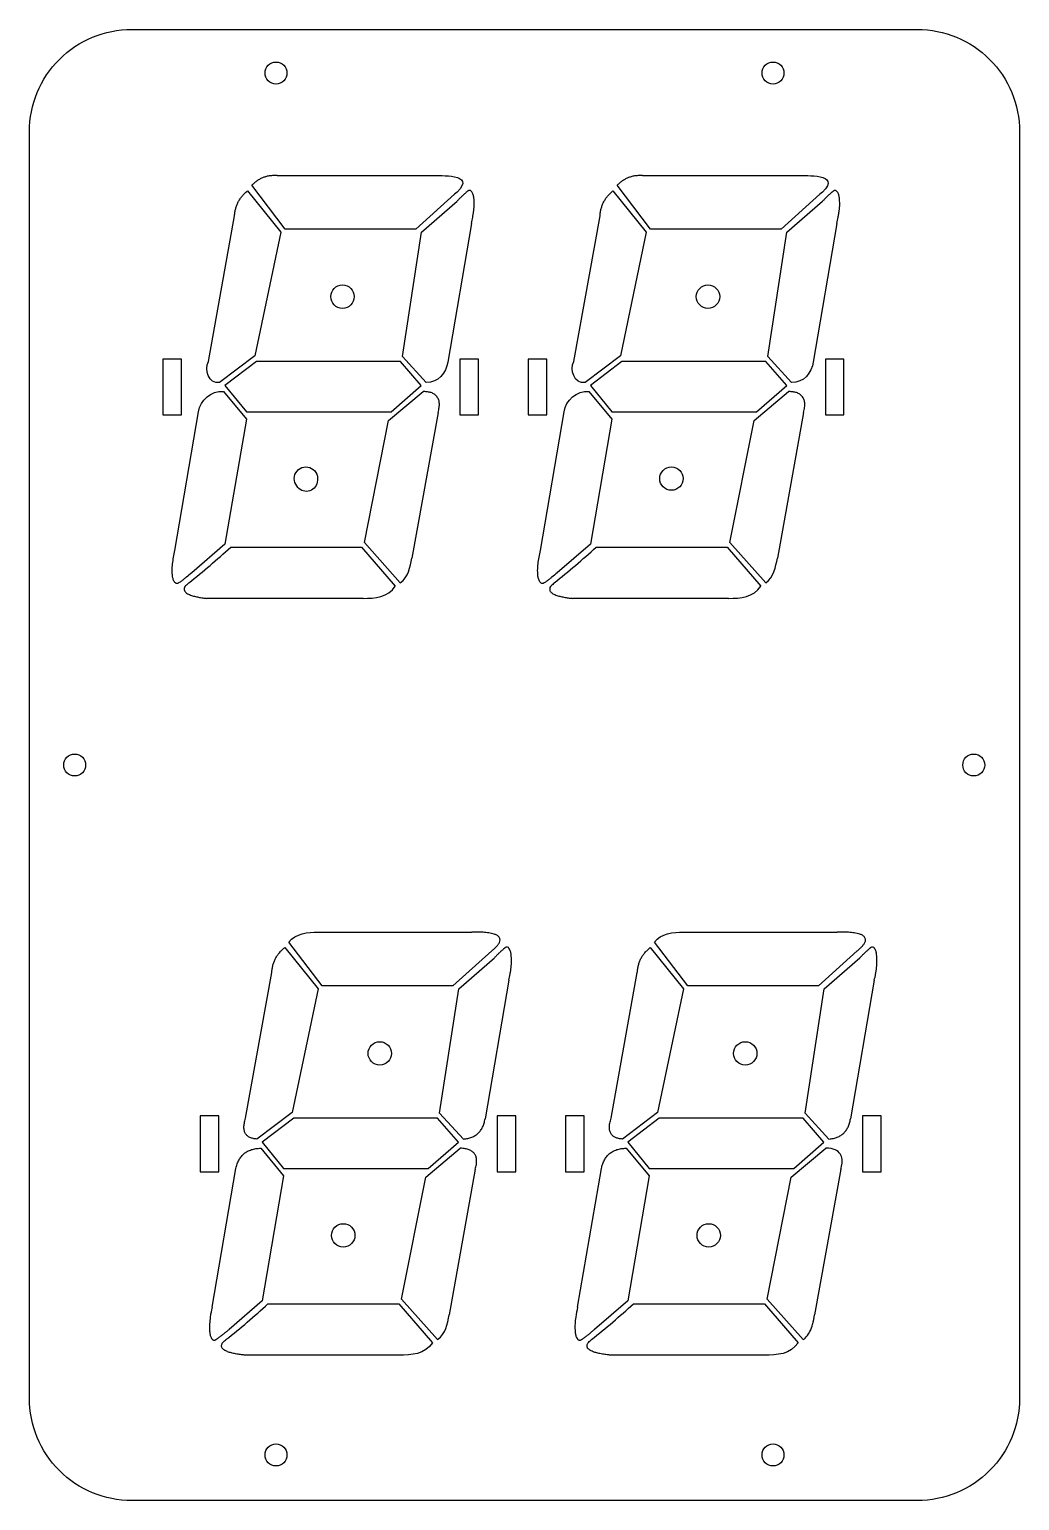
# Model space of a CAD drawing. Header units: millimetres. Extents: x -2956 to -2821, y -1545 to -1344.
import ezdxf

# ---------------------------------------------------------------- set-up
doc = ezdxf.new("R2010")
doc.units = ezdxf.units.MM
doc.layers.get('0').update_dxf_attribs({"linetype": 'CONTINUOUS'})

msp = doc.modelspace()

# ---------------------------------------------------------------- linework, layer by layer
for p, q in [((-2922.3, -1364.03), (-2900.78, -1364.03)), ((-2872.3, -1364.03), (-2850.78, -1364.03)), ((-2926.37, -1366.12), (-2921.81, -1371.76)), ((-2921.22, -1371.34), (-2925.78, -1365.35)), ((-2876.37, -1366.12), (-2871.81, -1371.76)), ((-2871.22, -1371.34), (-2875.78, -1365.35)), ((-2898.04, -1366.57), (-2903.35, -1371.34)), ((-2902.56, -1371.76), (-2897.68, -1367.52)), ((-2897.68, -1366.27), (-2898.04, -1366.57)), ((-2848.04, -1366.57), (-2853.35, -1371.34)), ((-2852.56, -1371.76), (-2847.68, -1367.52)), ((-2847.68, -1366.27), (-2848.04, -1366.57)), ((-2931.71, -1389.45), (-2928.13, -1369.53)), ((-2881.71, -1389.45), (-2878.13, -1369.53)), ((-2921.81, -1371.76), (-2925.34, -1388.68)), ((-2903.35, -1371.34), (-2921.22, -1371.34)), ((-2905.17, -1388.76), (-2902.56, -1371.76)), ((-2895.71, -1370.56), (-2898.96, -1389.52)), ((-2871.81, -1371.76), (-2875.34, -1388.68)), ((-2853.35, -1371.34), (-2871.22, -1371.34)), ((-2855.17, -1388.76), (-2852.56, -1371.76)), ((-2845.71, -1370.56), (-2848.96, -1389.52)), ((-2925.34, -1388.68), (-2930.17, -1392.3)), ((-2901.91, -1392.31), (-2905.17, -1388.76)), ((-2875.34, -1388.68), (-2880.17, -1392.3)), ((-2851.91, -1392.31), (-2855.17, -1388.76)), ((-2929.64, -1393.56), (-2926.51, -1397.34)), ((-2907.06, -1397.52), (-2902.34, -1393.56)), ((-2879.64, -1393.56), (-2876.51, -1397.34)), ((-2857.06, -1397.52), (-2852.34, -1393.56)), ((-2936.29, -1415.31), (-2933.04, -1396.34)), ((-2886.29, -1415.31), (-2883.04, -1396.34)), ((-2926.51, -1397.34), (-2929.44, -1414.45)), ((-2910.37, -1414.19), (-2907.06, -1397.52)), ((-2900.29, -1396.41), (-2903.87, -1416.33)), ((-2876.51, -1397.34), (-2879.44, -1414.45)), ((-2860.37, -1414.19), (-2857.06, -1397.52)), ((-2850.29, -1396.41), (-2853.87, -1416.33)), ((-2929.44, -1414.45), (-2933.98, -1418.35)), ((-2905.45, -1419.73), (-2910.37, -1414.19)), ((-2879.44, -1414.45), (-2883.98, -1418.35)), ((-2855.45, -1419.73), (-2860.37, -1414.19)), ((-2928.66, -1414.84), (-2910.74, -1414.84)), ((-2910.74, -1414.84), (-2906.14, -1420.17)), ((-2878.66, -1414.84), (-2860.74, -1414.84)), ((-2860.74, -1414.84), (-2856.14, -1420.17)), ((-2910.53, -1421.85), (-2931.91, -1421.85)), ((-2860.53, -1421.85), (-2881.91, -1421.85)), ((-2916.71, -1467.52), (-2895.68, -1467.52)), ((-2866.71, -1467.52), (-2845.68, -1467.52)), ((-2921.27, -1469.61), (-2916.71, -1475.25)), ((-2916.12, -1474.84), (-2920.68, -1468.85)), ((-2892.95, -1470.07), (-2898.26, -1474.84)), ((-2871.27, -1469.61), (-2866.71, -1475.25)), ((-2866.12, -1474.84), (-2870.68, -1468.85)), ((-2842.95, -1470.07), (-2848.26, -1474.84)), ((-2897.46, -1475.25), (-2892.58, -1471.01)), ((-2847.46, -1475.25), (-2842.58, -1471.01)), ((-2926.61, -1492.94), (-2923.03, -1473.03)), ((-2898.26, -1474.84), (-2916.12, -1474.84)), ((-2890.61, -1474.05), (-2893.86, -1493.02)), ((-2876.61, -1492.94), (-2873.03, -1473.03)), ((-2848.26, -1474.84), (-2866.12, -1474.84)), ((-2840.61, -1474.05), (-2843.86, -1493.02)), ((-2916.71, -1475.25), (-2920.25, -1492.18)), ((-2900.07, -1492.25), (-2897.46, -1475.25)), ((-2866.71, -1475.25), (-2870.25, -1492.18)), ((-2850.07, -1492.25), (-2847.46, -1475.25)), ((-2920.25, -1492.18), (-2925.07, -1495.8)), ((-2896.81, -1495.8), (-2900.07, -1492.25)), ((-2870.25, -1492.18), (-2875.07, -1495.8)), ((-2846.81, -1495.8), (-2850.07, -1492.25)), ((-2924.54, -1497.05), (-2921.41, -1500.83)), ((-2901.96, -1501.01), (-2897.24, -1497.05)), ((-2874.54, -1497.05), (-2871.41, -1500.83)), ((-2851.96, -1501.01), (-2847.24, -1497.05)), ((-2931.19, -1518.8), (-2927.94, -1499.83)), ((-2921.41, -1500.83), (-2924.34, -1517.94)), ((-2905.27, -1517.68), (-2901.96, -1501.01)), ((-2895.19, -1499.91), (-2898.77, -1519.82)), ((-2881.19, -1518.8), (-2877.94, -1499.83)), ((-2871.41, -1500.83), (-2874.34, -1517.94)), ((-2855.27, -1517.68), (-2851.96, -1501.01)), ((-2845.19, -1499.91), (-2848.77, -1519.82)), ((-2924.34, -1517.94), (-2928.88, -1521.84)), ((-2923.56, -1518.33), (-2905.64, -1518.33)), ((-2905.64, -1518.33), (-2901.04, -1523.66)), ((-2900.35, -1523.22), (-2905.27, -1517.68)), ((-2874.34, -1517.94), (-2878.88, -1521.84)), ((-2873.56, -1518.33), (-2855.64, -1518.33)), ((-2855.64, -1518.33), (-2851.04, -1523.66)), ((-2850.35, -1523.22), (-2855.27, -1517.68)), ((-2905.64, -1525.34), (-2926.81, -1525.34)), ((-2855.64, -1525.34), (-2876.81, -1525.34))]:
    msp.add_line(p, q)
for points in [[(-2820.73, -1531.24, -0.414214), (-2834.73, -1545.24), (-2942.19, -1545.24, -0.414214), (-2956.19, -1531.24), (-2956.19, -1358.03, -0.414214), (-2942.19, -1344.03), (-2834.73, -1344.03, -0.414214), (-2820.73, -1358.03)], [(-2919.61, -1406.47, -1.663318), (-2916.83, -1405.95, -0.705442)]]:
    msp.add_lwpolyline(points, format="xyb", close=True)
for points in [[(-2935.4, -1389.14), (-2937.94, -1389.14), (-2937.94, -1396.76), (-2935.4, -1396.76)], [(-2906.72, -1396.34), (-2902.59, -1392.72), (-2905.44, -1389.45), (-2925.13, -1389.45), (-2929.44, -1392.72), (-2926.51, -1396.34)], [(-2894.76, -1389.14), (-2897.3, -1389.14), (-2897.3, -1396.76), (-2894.76, -1396.76)], [(-2887.94, -1389.14), (-2887.94, -1396.76), (-2885.4, -1396.76), (-2885.4, -1389.14)], [(-2856.72, -1396.34), (-2852.59, -1392.72), (-2855.44, -1389.45), (-2875.13, -1389.45), (-2879.44, -1392.72), (-2876.51, -1396.34)], [(-2844.76, -1396.76), (-2844.76, -1389.14), (-2847.3, -1389.14), (-2847.3, -1396.76)], [(-2932.84, -1492.64), (-2932.84, -1500.26), (-2930.3, -1500.26), (-2930.3, -1492.64)], [(-2897.49, -1496.21), (-2900.35, -1492.94), (-2920.03, -1492.94), (-2924.34, -1496.21), (-2921.41, -1499.83), (-2901.62, -1499.83)], [(-2889.66, -1500.26), (-2889.66, -1492.64), (-2892.2, -1492.64), (-2892.2, -1500.26)], [(-2882.84, -1492.64), (-2882.84, -1500.26), (-2880.3, -1500.26), (-2880.3, -1492.64)], [(-2871.41, -1499.83), (-2851.62, -1499.83), (-2847.49, -1496.21), (-2850.35, -1492.94), (-2870.03, -1492.94), (-2874.34, -1496.21)], [(-2839.66, -1500.26), (-2839.66, -1492.64), (-2842.2, -1492.64), (-2842.2, -1500.26)]]:
    msp.add_lwpolyline(points, close=True)
for centre, radius in [((-2922.46, -1350), 1.5), ((-2854.46, -1350), 1.5), ((-2913.36, -1380.58), 1.6), ((-2863.36, -1380.58), 1.6), ((-2868.36, -1405.47), 1.6), ((-2950, -1444.64), 1.5), ((-2827, -1444.64), 1.5), ((-2908.26, -1484.08), 1.6), ((-2858.26, -1484.08), 1.6), ((-2913.26, -1508.97), 1.6), ((-2863.26, -1508.97), 1.6), ((-2922.46, -1539), 1.5), ((-2854.46, -1539), 1.5)]:
    msp.add_circle(centre, radius)
msp.add_ellipse((-2857.86, -1505.06), major_axis=(-7.02, 18.49), ratio=0.32339, start_param=3.552517, end_param=3.675203)
for points, degree in [([(-2922.3, -1364.03), (-2924.36, -1363.89), (-2925.78, -1365.35)], 2), ([(-2900.78, -1364.03), (-2900.28, -1364.03), (-2894.96, -1363.71), (-2897.68, -1366.27)], 3), ([(-2872.3, -1364.03), (-2874.36, -1363.89), (-2875.78, -1365.35)], 2), ([(-2850.78, -1364.03), (-2850.28, -1364.03), (-2844.96, -1363.71), (-2847.68, -1366.27)], 3), ([(-2928.13, -1369.53), (-2928, -1367.44), (-2926.37, -1366.12)], 2), ([(-2878.13, -1369.53), (-2878, -1367.44), (-2876.37, -1366.12)], 2), ([(-2930.17, -1392.3), (-2931.67, -1392.58), (-2932.32, -1390.52), (-2931.71, -1389.45)], 3), ([(-2898.96, -1389.52), (-2899.14, -1390.97), (-2900.28, -1392.39), (-2901.91, -1392.31)], 3), ([(-2880.17, -1392.3), (-2881.67, -1392.58), (-2882.32, -1390.52), (-2881.71, -1389.45)], 3), ([(-2848.96, -1389.52), (-2849.14, -1390.97), (-2850.28, -1392.39), (-2851.91, -1392.31)], 3), ([(-2933.04, -1396.34), (-2932.85, -1394.76), (-2931.31, -1393.4), (-2929.64, -1393.56)], 3), ([(-2883.04, -1396.34), (-2882.85, -1394.76), (-2881.31, -1393.4), (-2879.64, -1393.56)], 3), ([(-2934.4, -1419.73), (-2933.4, -1418.97), (-2931.47, -1417.35), (-2929.59, -1415.69), (-2928.66, -1414.84)], 3), ([(-2905.45, -1419.73), (-2904.34, -1418.99), (-2904.1, -1417.52), (-2903.87, -1416.33)], 3), ([(-2884.4, -1419.73), (-2883.4, -1418.97), (-2881.47, -1417.35), (-2879.59, -1415.69), (-2878.66, -1414.84)], 3), ([(-2855.45, -1419.73), (-2854.34, -1418.99), (-2854.1, -1417.52), (-2853.87, -1416.33)], 3), ([(-2910.53, -1421.85), (-2908.96, -1421.84), (-2907.08, -1421.71), (-2906.14, -1420.17)], 3), ([(-2860.53, -1421.85), (-2858.96, -1421.84), (-2857.08, -1421.71), (-2856.14, -1420.17)], 3), ([(-2920.68, -1468.85), (-2919.81, -1467.66), (-2918.06, -1467.48), (-2916.71, -1467.52)], 3), ([(-2870.68, -1468.85), (-2869.81, -1467.66), (-2868.06, -1467.48), (-2866.71, -1467.52)], 3), ([(-2923.03, -1473.03), (-2922.91, -1470.91), (-2921.27, -1469.61)], 2), ([(-2873.03, -1473.03), (-2872.91, -1470.91), (-2871.27, -1469.61)], 2), ([(-2925.07, -1495.8), (-2927.5, -1495.61), (-2926.61, -1492.94)], 2), ([(-2875.07, -1495.8), (-2877.5, -1495.61), (-2876.61, -1492.94)], 2), ([(-2896.81, -1495.8), (-2894.25, -1495.57), (-2893.86, -1493.02)], 2), ([(-2846.81, -1495.8), (-2844.25, -1495.57), (-2843.86, -1493.02)], 2), ([(-2927.94, -1499.83), (-2927.36, -1497.11), (-2924.54, -1497.05)], 2), ([(-2895.19, -1499.91), (-2894.37, -1497.15), (-2897.24, -1497.05)], 2), ([(-2877.94, -1499.83), (-2877.36, -1497.11), (-2874.54, -1497.05)], 2), ([(-2845.29, -1497.82), (-2845.59, -1497.38), (-2846.17, -1497.05), (-2847.24, -1497.05)], 3), ([(-2845.02, -1498.61), (-2845.04, -1498.3), (-2845.14, -1498.03), (-2845.29, -1497.82)], 3), ([(-2845.19, -1499.91), (-2845.19, -1499.91), (-2844.95, -1499.28), (-2845.02, -1498.61)], 3), ([(-2929.3, -1523.22), (-2928.3, -1522.46), (-2926.37, -1520.85), (-2924.49, -1519.18), (-2923.56, -1518.33)], 3), ([(-2879.3, -1523.22), (-2878.3, -1522.46), (-2876.37, -1520.85), (-2874.49, -1519.18), (-2873.56, -1518.33)], 3), ([(-2900.35, -1523.22), (-2899.25, -1522.41), (-2898.99, -1521.1), (-2898.77, -1519.82)], 3), ([(-2849.42, -1522.12), (-2849.25, -1521.8), (-2849.13, -1521.46), (-2849.04, -1521.1)], 3), ([(-2850.35, -1523.22), (-2850.35, -1523.22), (-2849.87, -1523.03), (-2849.42, -1522.12)], 3), ([(-2901.04, -1523.66), (-2902.06, -1525.25), (-2903.95, -1525.37), (-2905.64, -1525.34)], 3), ([(-2851.04, -1523.66), (-2852.06, -1525.25), (-2853.95, -1525.37), (-2855.64, -1525.34)], 3)]:
    msp.add_open_spline(points, degree=degree)
for points, knots in [([(-2895.71, -1370.56), (-2895.65, -1370.28), (-2895.57, -1369.85), (-2895.47, -1369.27), (-2895.4, -1368.83), (-2895.35, -1368.38), (-2895.33, -1367.94), (-2895.34, -1367.5), (-2895.38, -1367.06), (-2895.45, -1366.71), (-2895.55, -1366.43), (-2895.65, -1366.27), (-2895.75, -1366.15), (-2895.85, -1366.07), (-2895.95, -1366.03), (-2896.05, -1366.05), (-2896.16, -1366.1), (-2896.25, -1366.17), (-2896.34, -1366.23), (-2896.45, -1366.33), (-2896.58, -1366.45), (-2896.74, -1366.6), (-2896.91, -1366.75), (-2897.12, -1366.95), (-2897.38, -1367.21), (-2897.58, -1367.42), (-2897.68, -1367.52)], [0, 0, 0, 0, 0.125, 0.1875, 0.25, 0.3125, 0.375, 0.4375, 0.5, 0.5625, 0.59375, 0.625, 0.640625, 0.65625, 0.671875, 0.6875, 0.703125, 0.71875, 0.734375, 0.75, 0.78125, 0.8125, 0.84375, 0.875, 0.9375, 1, 1, 1, 1]), ([(-2845.71, -1370.56), (-2845.65, -1370.28), (-2845.57, -1369.85), (-2845.47, -1369.27), (-2845.4, -1368.83), (-2845.35, -1368.38), (-2845.33, -1367.94), (-2845.34, -1367.5), (-2845.38, -1367.06), (-2845.45, -1366.71), (-2845.55, -1366.43), (-2845.65, -1366.27), (-2845.75, -1366.15), (-2845.85, -1366.07), (-2845.95, -1366.03), (-2846.05, -1366.05), (-2846.16, -1366.1), (-2846.25, -1366.17), (-2846.34, -1366.23), (-2846.45, -1366.33), (-2846.58, -1366.45), (-2846.74, -1366.6), (-2846.91, -1366.75), (-2847.12, -1366.95), (-2847.38, -1367.21), (-2847.58, -1367.42), (-2847.68, -1367.52)], [0, 0, 0, 0, 0.125, 0.1875, 0.25, 0.3125, 0.375, 0.4375, 0.5, 0.5625, 0.59375, 0.625, 0.640625, 0.65625, 0.671875, 0.6875, 0.703125, 0.71875, 0.734375, 0.75, 0.78125, 0.8125, 0.84375, 0.875, 0.9375, 1, 1, 1, 1]), ([(-2900.29, -1396.41), (-2900.22, -1396.18), (-2900.14, -1395.83), (-2900.1, -1395.4), (-2900.11, -1395.1), (-2900.15, -1394.84), (-2900.23, -1394.62), (-2900.35, -1394.4), (-2900.5, -1394.19), (-2900.68, -1394.01), (-2900.96, -1393.81), (-2901.34, -1393.66), (-2901.85, -1393.58), (-2902.18, -1393.57), (-2902.34, -1393.56)], [0, 0, 0, 0, 0.125, 0.1875, 0.25, 0.3125, 0.375, 0.4375, 0.5, 0.5625, 0.625, 0.75, 0.875, 1, 1, 1, 1]), ([(-2850.29, -1396.41), (-2850.22, -1396.18), (-2850.14, -1395.83), (-2850.1, -1395.4), (-2850.11, -1395.1), (-2850.15, -1394.84), (-2850.23, -1394.62), (-2850.35, -1394.4), (-2850.5, -1394.19), (-2850.68, -1394.01), (-2850.96, -1393.81), (-2851.34, -1393.66), (-2851.85, -1393.58), (-2852.18, -1393.57), (-2852.34, -1393.56)], [0, 0, 0, 0, 0.125, 0.1875, 0.25, 0.3125, 0.375, 0.4375, 0.5, 0.5625, 0.625, 0.75, 0.875, 1, 1, 1, 1]), ([(-2933.98, -1418.35), (-2934.25, -1418.56), (-2934.6, -1418.85), (-2934.99, -1419.17), (-2935.22, -1419.35), (-2935.4, -1419.48), (-2935.59, -1419.61), (-2935.79, -1419.74), (-2935.96, -1419.85), (-2936.11, -1419.81), (-2936.24, -1419.72), (-2936.37, -1419.58), (-2936.48, -1419.37), (-2936.55, -1419.15), (-2936.6, -1418.93), (-2936.63, -1418.7), (-2936.65, -1418.4), (-2936.67, -1418.02), (-2936.65, -1417.56), (-2936.57, -1416.65), (-2936.41, -1415.9), (-2936.29, -1415.31)], [0, 0, 0, 0, 0.125, 0.1875, 0.21875, 0.25, 0.28125, 0.3125, 0.34375, 0.359375, 0.375, 0.40625, 0.4375, 0.46875, 0.5, 0.53125, 0.5625, 0.625, 0.6875, 0.75, 1, 1, 1, 1]), ([(-2883.98, -1418.35), (-2884.25, -1418.56), (-2884.6, -1418.85), (-2884.99, -1419.17), (-2885.22, -1419.35), (-2885.4, -1419.48), (-2885.59, -1419.61), (-2885.79, -1419.74), (-2885.96, -1419.85), (-2886.11, -1419.81), (-2886.24, -1419.72), (-2886.37, -1419.58), (-2886.48, -1419.37), (-2886.55, -1419.15), (-2886.6, -1418.93), (-2886.63, -1418.7), (-2886.65, -1418.4), (-2886.67, -1418.02), (-2886.65, -1417.56), (-2886.57, -1416.65), (-2886.41, -1415.9), (-2886.29, -1415.31)], [0, 0, 0, 0, 0.125, 0.1875, 0.21875, 0.25, 0.28125, 0.3125, 0.34375, 0.359375, 0.375, 0.40625, 0.4375, 0.46875, 0.5, 0.53125, 0.5625, 0.625, 0.6875, 0.75, 1, 1, 1, 1]), ([(-2934.4, -1419.73), (-2934.46, -1419.8), (-2934.6, -1419.93), (-2934.83, -1420.12), (-2935, -1420.36), (-2935.03, -1420.62), (-2934.98, -1420.81), (-2934.91, -1420.93), (-2934.8, -1421.04), (-2934.65, -1421.16), (-2934.44, -1421.28), (-2934.17, -1421.39), (-2933.9, -1421.49), (-2933.53, -1421.59), (-2933.06, -1421.69), (-2932.48, -1421.78), (-2932.1, -1421.83), (-2931.91, -1421.85)], [0, 0, 0, 0, 0.0625, 0.125, 0.1875, 0.25, 0.28125, 0.3125, 0.34375, 0.375, 0.4375, 0.5, 0.5625, 0.625, 0.75, 0.875, 1, 1, 1, 1]), ([(-2884.4, -1419.73), (-2884.46, -1419.8), (-2884.6, -1419.93), (-2884.83, -1420.12), (-2885, -1420.36), (-2885.03, -1420.62), (-2884.98, -1420.81), (-2884.91, -1420.93), (-2884.8, -1421.04), (-2884.65, -1421.16), (-2884.44, -1421.28), (-2884.17, -1421.39), (-2883.9, -1421.49), (-2883.53, -1421.59), (-2883.06, -1421.69), (-2882.48, -1421.78), (-2882.1, -1421.83), (-2881.91, -1421.85)], [0, 0, 0, 0, 0.0625, 0.125, 0.1875, 0.25, 0.28125, 0.3125, 0.34375, 0.375, 0.4375, 0.5, 0.5625, 0.625, 0.75, 0.875, 1, 1, 1, 1]), ([(-2892.95, -1470.07), (-2892.83, -1469.96), (-2892.63, -1469.78), (-2892.35, -1469.53), (-2892.15, -1469.31), (-2892, -1469.1), (-2891.86, -1468.86), (-2891.78, -1468.6), (-2891.83, -1468.35), (-2891.93, -1468.17), (-2892.07, -1468.03), (-2892.24, -1467.92), (-2892.41, -1467.84), (-2892.65, -1467.75), (-2892.97, -1467.67), (-2893.35, -1467.6), (-2893.74, -1467.55), (-2894.26, -1467.51), (-2894.9, -1467.5), (-2895.42, -1467.51), (-2895.68, -1467.52)], [0, 0, 0, 0, 0.0625, 0.125, 0.1875, 0.21875, 0.25, 0.3125, 0.34375, 0.375, 0.40625, 0.4375, 0.46875, 0.5, 0.5625, 0.625, 0.6875, 0.75, 0.875, 1, 1, 1, 1]), ([(-2842.95, -1470.07), (-2842.83, -1469.96), (-2842.63, -1469.78), (-2842.35, -1469.53), (-2842.15, -1469.31), (-2842, -1469.1), (-2841.86, -1468.86), (-2841.78, -1468.6), (-2841.83, -1468.35), (-2841.93, -1468.17), (-2842.07, -1468.03), (-2842.24, -1467.92), (-2842.41, -1467.84), (-2842.65, -1467.75), (-2842.97, -1467.67), (-2843.35, -1467.6), (-2843.74, -1467.55), (-2844.26, -1467.51), (-2844.9, -1467.5), (-2845.42, -1467.51), (-2845.68, -1467.52)], [0, 0, 0, 0, 0.0625, 0.125, 0.1875, 0.21875, 0.25, 0.3125, 0.34375, 0.375, 0.40625, 0.4375, 0.46875, 0.5, 0.5625, 0.625, 0.6875, 0.75, 0.875, 1, 1, 1, 1]), ([(-2890.61, -1474.05), (-2890.54, -1473.78), (-2890.44, -1473.36), (-2890.35, -1472.77), (-2890.29, -1472.32), (-2890.26, -1471.88), (-2890.24, -1471.43), (-2890.25, -1470.99), (-2890.27, -1470.64), (-2890.31, -1470.36), (-2890.36, -1470.15), (-2890.45, -1469.93), (-2890.58, -1469.7), (-2890.72, -1469.56), (-2890.85, -1469.52), (-2890.95, -1469.54), (-2891.06, -1469.6), (-2891.15, -1469.66), (-2891.24, -1469.73), (-2891.35, -1469.82), (-2891.48, -1469.94), (-2891.65, -1470.09), (-2891.81, -1470.24), (-2892.02, -1470.44), (-2892.28, -1470.7), (-2892.49, -1470.91), (-2892.58, -1471.01)], [0, 0, 0, 0, 0.125, 0.1875, 0.25, 0.3125, 0.375, 0.4375, 0.5, 0.53125, 0.5625, 0.59375, 0.625, 0.65625, 0.671875, 0.6875, 0.703125, 0.71875, 0.734375, 0.75, 0.78125, 0.8125, 0.84375, 0.875, 0.9375, 1, 1, 1, 1]), ([(-2840.61, -1474.05), (-2840.54, -1473.78), (-2840.44, -1473.36), (-2840.35, -1472.77), (-2840.29, -1472.32), (-2840.26, -1471.88), (-2840.24, -1471.43), (-2840.25, -1470.99), (-2840.27, -1470.64), (-2840.31, -1470.36), (-2840.36, -1470.15), (-2840.45, -1469.93), (-2840.58, -1469.7), (-2840.72, -1469.56), (-2840.85, -1469.52), (-2840.95, -1469.54), (-2841.06, -1469.6), (-2841.15, -1469.66), (-2841.24, -1469.73), (-2841.35, -1469.82), (-2841.48, -1469.94), (-2841.65, -1470.09), (-2841.81, -1470.24), (-2842.02, -1470.44), (-2842.28, -1470.7), (-2842.49, -1470.91), (-2842.58, -1471.01)], [0, 0, 0, 0, 0.125, 0.1875, 0.25, 0.3125, 0.375, 0.4375, 0.5, 0.53125, 0.5625, 0.59375, 0.625, 0.65625, 0.671875, 0.6875, 0.703125, 0.71875, 0.734375, 0.75, 0.78125, 0.8125, 0.84375, 0.875, 0.9375, 1, 1, 1, 1]), ([(-2931.19, -1518.8), (-2931.3, -1519.25), (-2931.42, -1519.84), (-2931.51, -1520.59), (-2931.55, -1521.05), (-2931.56, -1521.5), (-2931.55, -1521.88), (-2931.53, -1522.19), (-2931.5, -1522.42), (-2931.46, -1522.65), (-2931.39, -1522.86), (-2931.29, -1523.03), (-2931.19, -1523.16), (-2931.1, -1523.25), (-2931, -1523.31), (-2930.9, -1523.33), (-2930.79, -1523.29), (-2930.68, -1523.23), (-2930.58, -1523.17), (-2930.46, -1523.08), (-2930.31, -1522.98), (-2930.13, -1522.84), (-2929.88, -1522.66), (-2929.58, -1522.42), (-2929.23, -1522.13), (-2929, -1521.93), (-2928.88, -1521.84)], [0, 0, 0, 0, 0.1875, 0.25, 0.3125, 0.375, 0.4375, 0.46875, 0.5, 0.53125, 0.5625, 0.59375, 0.609375, 0.625, 0.640625, 0.65625, 0.671875, 0.6875, 0.703125, 0.71875, 0.75, 0.78125, 0.8125, 0.875, 0.9375, 1, 1, 1, 1]), ([(-2881.19, -1518.8), (-2881.3, -1519.25), (-2881.42, -1519.84), (-2881.51, -1520.59), (-2881.55, -1521.05), (-2881.56, -1521.5), (-2881.55, -1521.88), (-2881.53, -1522.19), (-2881.5, -1522.42), (-2881.46, -1522.65), (-2881.39, -1522.86), (-2881.29, -1523.03), (-2881.19, -1523.16), (-2881.1, -1523.25), (-2881, -1523.31), (-2880.9, -1523.33), (-2880.79, -1523.29), (-2880.68, -1523.23), (-2880.58, -1523.17), (-2880.46, -1523.08), (-2880.31, -1522.98), (-2880.13, -1522.84), (-2879.88, -1522.66), (-2879.58, -1522.42), (-2879.23, -1522.13), (-2879, -1521.93), (-2878.88, -1521.84)], [0, 0, 0, 0, 0.1875, 0.25, 0.3125, 0.375, 0.4375, 0.46875, 0.5, 0.53125, 0.5625, 0.59375, 0.609375, 0.625, 0.640625, 0.65625, 0.671875, 0.6875, 0.703125, 0.71875, 0.75, 0.78125, 0.8125, 0.875, 0.9375, 1, 1, 1, 1]), ([(-2926.81, -1525.34), (-2926.93, -1525.33), (-2927.2, -1525.29), (-2927.64, -1525.23), (-2927.98, -1525.18), (-2928.3, -1525.12), (-2928.57, -1525.05), (-2928.82, -1524.97), (-2929.08, -1524.88), (-2929.29, -1524.79), (-2929.45, -1524.7), (-2929.57, -1524.62), (-2929.68, -1524.53), (-2929.79, -1524.44), (-2929.87, -1524.33), (-2929.91, -1524.19), (-2929.91, -1524.04), (-2929.87, -1523.88), (-2929.81, -1523.73), (-2929.68, -1523.56), (-2929.49, -1523.4), (-2929.35, -1523.29), (-2929.3, -1523.22)], [0, 0, 0, 0, 0.125, 0.1875, 0.25, 0.3125, 0.375, 0.4375, 0.5, 0.5625, 0.59375, 0.625, 0.65625, 0.6875, 0.71875, 0.75, 0.78125, 0.8125, 0.84375, 0.875, 0.9375, 1, 1, 1, 1]), ([(-2876.81, -1525.34), (-2876.93, -1525.33), (-2877.2, -1525.29), (-2877.64, -1525.23), (-2877.98, -1525.18), (-2878.3, -1525.12), (-2878.57, -1525.05), (-2878.82, -1524.97), (-2879.08, -1524.88), (-2879.29, -1524.79), (-2879.45, -1524.7), (-2879.57, -1524.62), (-2879.68, -1524.53), (-2879.79, -1524.44), (-2879.87, -1524.33), (-2879.91, -1524.19), (-2879.91, -1524.04), (-2879.87, -1523.88), (-2879.81, -1523.73), (-2879.68, -1523.56), (-2879.49, -1523.4), (-2879.35, -1523.29), (-2879.3, -1523.22)], [0, 0, 0, 0, 0.125, 0.1875, 0.25, 0.3125, 0.375, 0.4375, 0.5, 0.5625, 0.59375, 0.625, 0.65625, 0.6875, 0.71875, 0.75, 0.78125, 0.8125, 0.84375, 0.875, 0.9375, 1, 1, 1, 1])]:
    msp.add_open_spline(points, degree=3, knots=knots)

doc.saveas('drawing.dxf')
